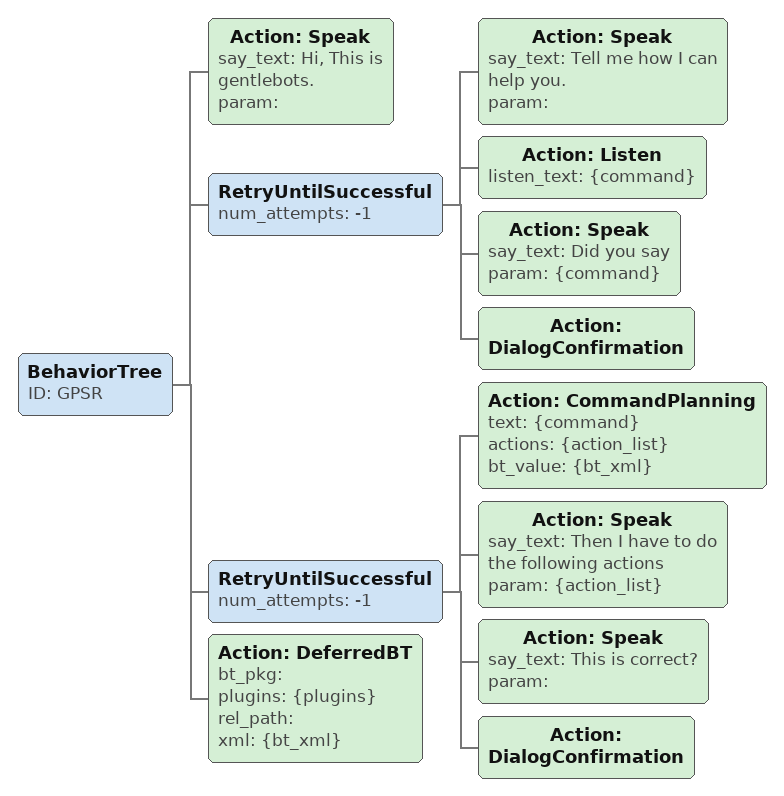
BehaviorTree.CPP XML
<root>
    <BehaviorTree ID="GPSR">
        <Action ID="Speak" say_text="Hi, This is gentlebots." param=""/>
        <RetryUntilSuccessful num_attempts="-1">
            <Action ID="Speak" say_text="Tell me how I can help you." param=""/>
            <Action ID="Listen" listen_text="{command}"/>
            <Action ID="Speak" say_text="Did you say " param="{command}"/>
            <Action ID="DialogConfirmation"/>
        </RetryUntilSuccessful>
        <RetryUntilSuccessful num_attempts="-1">
            <Action ID="CommandPlanning" text="{command}" actions="{action_list}" bt_value="{bt_xml}"/>
            <Action ID="Speak" say_text="Then I have to do the following actions " param="{action_list}"/>
            <Action ID="Speak" say_text="This is correct?" param=""/>
            <Action ID="DialogConfirmation"/>
        </RetryUntilSuccessful>
        <Action ID="DeferredBT" bt_pkg="" plugins="{plugins}" rel_path="" xml="{bt_xml}"/>
    </BehaviorTree>
</root>
